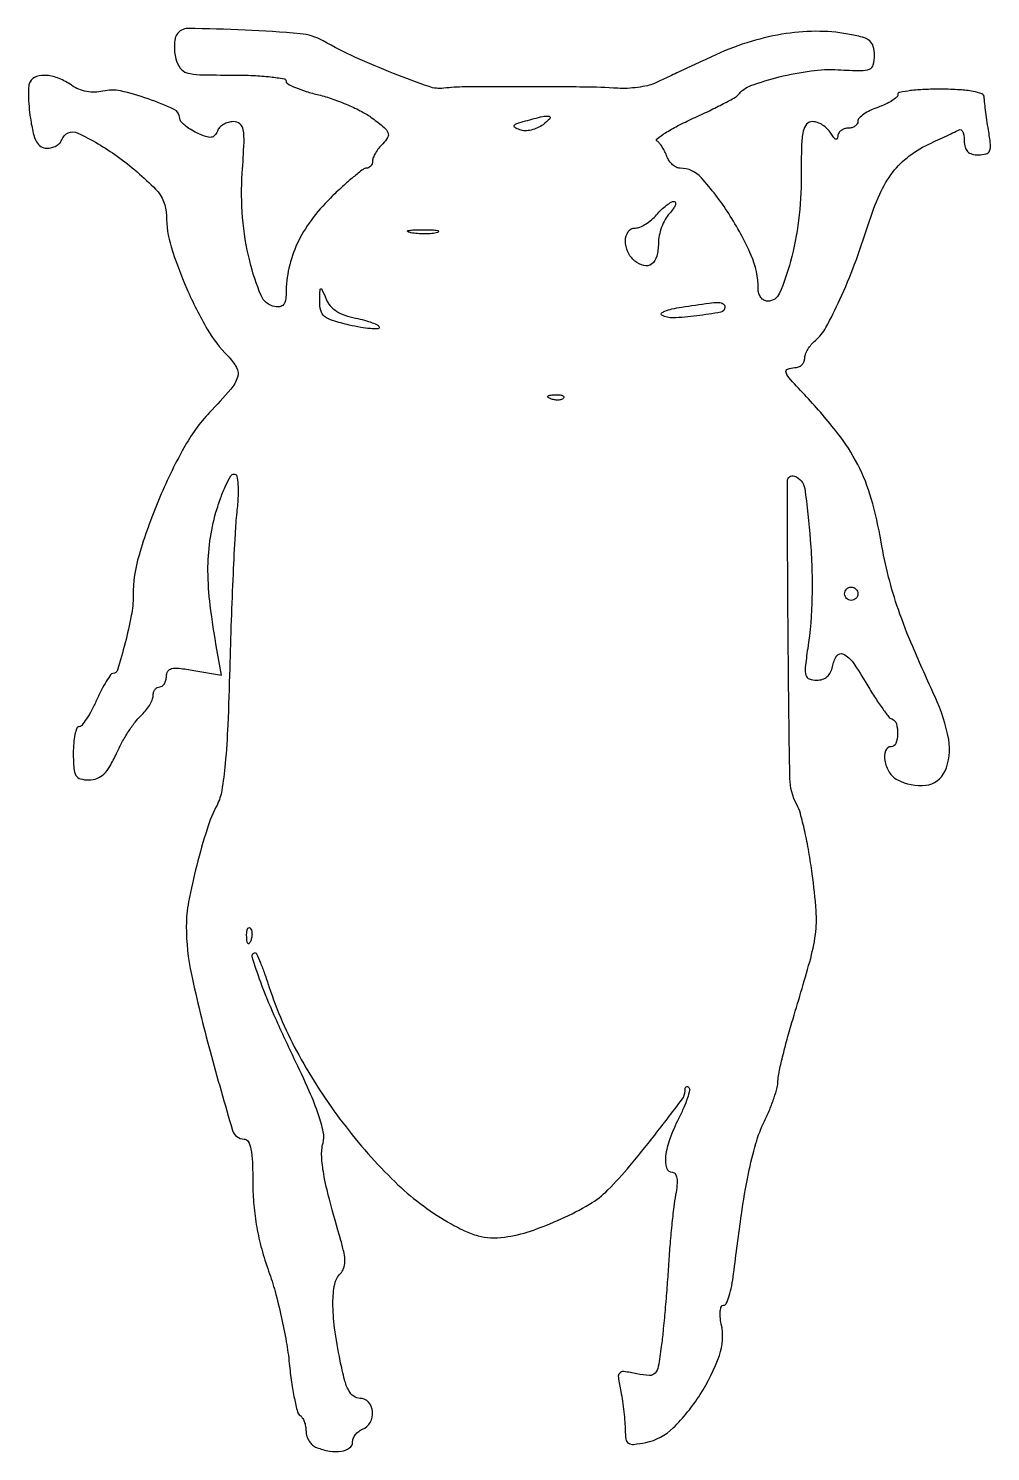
# Model space of a CAD drawing. Extents: x 0 to 145, y 0 to 214.
import ezdxf

# ---------------------------------------------------------------- set-up
doc = ezdxf.new("R2010")
doc.units = 0

msp = doc.modelspace()

# ---------------------------------------------------------------- linework, layer by layer
for points in [[(22.549841, 213.080644, 0.093865), (22.30861, 212.451979, 0.036236), (22.208664, 211.51948, 0.03429), (22.244722, 210.466218, 0.035798), (22.424909, 209.443165, 0.094417), (23.067104, 208.058202, 0.169435), (24.080736, 207.345739, 0.063849), (26.012324, 207.054893, 0.005482), (31.019052, 207, -0.010586), (34.07899, 206.935207, -0.017498), (36.655597, 206.735549, -0.011652), (38.695271, 206.457202, -0.368394), (39, 206.099741, 0.277236), (39.247722, 205.687308, 0.022181), (40.443029, 205.117755, 0.024975), (42.02992, 204.537831, 0.016247), (43.91244, 204.021005, -0.025147), (46.022218, 203.40122, -0.018287), (48.300977, 202.510597, -0.018555), (50.405634, 201.503625, -0.038085), (51.953819, 200.534071, -0.013465), (53.743269, 199.137917, -0.123163), (54.325267, 198.350028, -0.23585), (54.272978, 197.626169, -0.062595), (53.541378, 196.684236, 0.031348), (52.951501, 196.015363, 0.031777), (52.45278, 195.280905, 0.0335), (52.104572, 194.58858, 0.100091), (52, 194.071429, -0.081488), (51.932861, 193.662205, -0.091992), (51.739091, 193.314732, -0.100691), (51.450568, 193.082403, -0.119874), (51.111801, 193, 0.165181), (50.575051, 192.817704, 0.008788), (49.143576, 191.678036, 0.013023), (47.472175, 190.223864, 0.009056), (45.658721, 188.499698, 0.039308), (42.760774, 185.154938, 0.050172), (40.681822, 181.64796, 0.053331), (39.434151, 177.984983, 0.054887), (39.005577, 174.176676, -0.04408), (38.910001, 173.12351, -0.132143), (38.603962, 172.475749, -0.174755), (38.076077, 172.173049, -0.091475), (37.308824, 172.179042, -0.25109), (35.233712, 173.864883, -0.039366), (33.529699, 179.044436, -0.038977), (32.468974, 185.566288, -0.037662), (32.415325, 192.25, 0.005157), (32.679806, 196.889132, 0.054504), (32.561958, 198.779396, 0.181291), (32.049522, 199.654281, 0.172238), (31.075687, 200, 0.070736), (30.322878, 199.892962, 0.063497), (29.599337, 199.579091, 0.066825), (29.013077, 199.115029, 0.100679), (28.66413, 198.567119, -0.092221), (28.258853, 197.906583, -0.191297), (27.725239, 197.643188, -0.108509), (26.927238, 197.752131, -0.020648), (25.564943, 198.317119, -0.02988), (24.588161, 198.84337, -0.03801), (23.761079, 199.446279, -0.041819), (23.175712, 200.036433, -0.173249), (23.004054, 200.5, 0.28758), (22.148069, 201.83077, 0.025033), (18.255093, 203.42688, 0.03025), (14.107981, 204.612927, 0.116518), (11.446352, 204.575891, -0.056497), (10.249392, 204.415713, -0.052053), (9.012345, 204.519692, -0.051712), (7.815633, 204.878372, -0.054173), (6.737919, 205.471015, 0.055224), (4.870327, 206.492929, 0.076709), (3.019501, 206.940417, 0.098729), (1.482659, 206.766459, 0.178792), (0.498185, 205.997063, 0.123679), (0.294196, 205.354652, 0.01782), (0.258514, 203.967726, 0.01931), (0.339877, 202.292426, 0.015428), (0.552711, 200.497063, 0.018595), (0.969482, 198.282709, 0.070195), (1.469804, 196.967011, 0.126335), (2.135375, 196.259531, 0.142088), (3.03021, 196, 0.064468), (3.75095, 196.093318, 0.063752), (4.427094, 196.367188, 0.069455), (4.958622, 196.771987, 0.114741), (5.253513, 197.25, -0.447525), (7.663483, 198.282956, -0.047321), (13.610621, 194.788608, -0.041985), (19.376589, 189.835406, -0.196771), (21, 185.870006, 0.075921), (21.714234, 181.193342, 0.027382), (24.076868, 174.875381, 0.027637), (27.156183, 168.781154, 0.065662), (30.240925, 164.759075, -0.070338), (31.554301, 163.013197, -0.206877), (31.696078, 161.548763, -0.101148), (30.689504, 159.762248, -0.011015), (27.500088, 156.246253, 0.063836), (23.631433, 150.954352, 0.027098), (19.805961, 143.026586, 0.026903), (16.887568, 134.818383, 0.072078), (16, 128.693353, -0.04667), (15.721559, 125.716748, -0.017263), (14.797119, 121.603363, -0.00859), (13.658139, 117.531828, -0.331624), (12.94447, 117, 0.246396), (12.613017, 116.826106, 0.013978), (11.962109, 115.825, 0.018787), (11.237635, 114.532797, 0.012446), (10.5, 113, -0.016465), (9.747306, 111.467552, -0.023993), (8.976966, 110.175, -0.021267), (8.272956, 109.205296, -0.228955), (7.848126, 109, 0.31597), (7.518131, 108.768334, 0.034435), (7.249137, 107.825, 0.032273), (7.061274, 106.533177, 0.019975), (7, 105, 0.016413), (7.074753, 102.72336, 0.116823), (7.396758, 101.675872, 0.198694), (8.073827, 101.163626, 0.06394), (9.348126, 101, 0.091214), (10.564399, 101.223745, 0.10054), (11.574973, 101.863334, 0.070922), (12.500669, 103.045001, 0.024827), (13.486635, 104.970362, -0.020071), (14.308692, 106.613978, -0.017376), (15.297906, 108.269288, -0.017725), (16.300023, 109.706618, -0.04777), (17.138509, 110.625349, 0.035779), (17.850832, 111.369266, 0.03532), (18.453187, 112.210214, 0.037532), (18.871237, 113.021252, 0.100563), (19, 113.654988, -0.072708), (19.075135, 114.168952, -0.087472), (19.29375, 114.604903, -0.100499), (19.618656, 114.896341, -0.133491), (20, 115, 0.15626), (20.381395, 115.122177, 0.097495), (20.70625, 115.466445, 0.07965), (20.925525, 115.980697, 0.061098), (21, 116.587898, -0.143518), (21.221168, 117.342549, -0.200118), (21.792887, 117.738401, -0.081854), (22.92632, 117.791983, -0.012817), (25.149197, 117.474793), (29.298393, 116.773791), (28.600977, 120.636896, -0.013932), (27.595062, 127.259176, -0.029047), (27.257209, 132.465133, -0.035478), (27.544761, 136.938274, -0.037289), (28.462258, 141.25, -0.01542), (29.180351, 143.45343, -0.023531), (29.950266, 145.310937, -0.020127), (30.683541, 146.718626, -0.268785), (31.169145, 147, -0.34363), (31.578838, 146.680736, -0.043545), (31.769378, 145.498586, -0.031908), (31.785469, 143.706372, -0.012636), (31.588327, 141.25, 0.012645), (31.325259, 137.971435, 0.002395), (31.025557, 131.980991, 0.002557), (30.744766, 124.979839, 0.002344), (30.526368, 117.770396, -0.004222), (30.236911, 109.270513, -0.012549), (29.843227, 103.454078, -0.016289), (29.333628, 99.406818, -0.080025), (28.616897, 97.226053, 0.042565), (27.120668, 93.608432, 0.014755), (25.5715, 88.171635, 0.014535), (24.351778, 82.691688, 0.047521), (24, 78.998737, 0.052987), (24.769246, 71.760358, 0.013256), (27.577937, 60.196021, 0.00577), (30.955498, 48.284974, 0.332207), (32.676059, 47, -0.27682), (33.295279, 46.628725, -0.073492), (33.70007, 45.498242, -0.039024), (33.934941, 43.535812, -0.010277), (34, 40.370986, 0.022162), (34.147659, 37.041301, 0.022285), (34.589471, 33.743959, 0.02192), (35.332102, 30.447647, 0.019931), (36.380444, 27.120986, -0.019846), (37.345109, 24.061669, -0.011456), (38.273556, 20.314066, -0.011436), (39.034297, 16.503958, -0.01877), (39.482332, 13.246046, 0.010726), (39.823976, 10.426463, 0.015618), (40.255673, 7.959892, 0.01108), (40.716299, 5.962536, 0.1945), (41.101888, 5.437029, -0.115599), (41.446524, 5.093528, -0.049362), (41.73618, 4.50628, -0.045285), (41.93351, 3.790699, -0.044671), (42, 3.047972, 0.078719), (42.118255, 2.301498, 0.06528), (42.46465, 1.57441, 0.06669), (42.977062, 0.97603, 0.091012), (43.581787, 0.606989, 0.051455), (45.542026, 0.077984, 0.076356), (47.317525, 0.063155, 0.112415), (48.543302, 0.535708, 0.249744), (49, 1.393011, -0.096313), (49.111903, 1.968559, -0.06686), (49.440625, 2.545909, -0.064359), (49.926569, 3.037471, -0.074185), (50.5, 3.361626, 0.178542), (51.656567, 4.375541, 0.144887), (52.002426, 5.999039, 0.161632), (51.401574, 7.426678, 0.216264), (50.138052, 8, -0.156681), (49.169473, 8.311155, -0.116076), (48.424757, 9.163672, -0.058895), (47.797214, 10.785288, -0.013348), (47.138052, 13.666781, -0.015567), (46.307814, 18.590159, -0.034605), (46.054306, 22.382614, -0.046158), (46.317846, 25.157553, -0.150741), (47.16997, 26.76997, 0.109046), (47.659506, 27.53681, 0.08393), (47.841154, 28.51579, 0.055408), (47.715252, 29.84114, 0.018883), (47.249143, 31.71997, -0.004865), (45.522012, 37.931388, -0.019997), (44.664036, 41.741554, -0.03329), (44.360228, 44.373071, -0.073705), (44.558975, 46.378952, 0.11337), (44.592903, 48.064274, 0.030846), (43.884598, 50.65051, 0.022273), (42.494278, 54.197869, 0.007805), (40.193044, 59.167256, -0.007658), (37.228938, 65.563126, -0.016501), (35.187045, 70.592529, -0.013277), (33.906894, 74.377914, -0.504935), (34.365844, 75, -0.299928), (34.572691, 74.863656, -0.004786), (35.139881, 73.505735, -0.010778), (35.766662, 71.863188, -0.006717), (36.433618, 69.913141, 0.047078), (40.901583, 59.638938, 0.036336), (47.568478, 49.394604, 0.037146), (55.385748, 40.550141, 0.061686), (63.300887, 34.539302, 0.020118), (65.843328, 33.196064, 0.045969), (67.875769, 32.445059, 0.05519), (69.766429, 32.155822, 0.043745), (71.832599, 32.250721, 0.047796), (75.753672, 33.164066, 0.025693), (80.377088, 34.987946, 0.025481), (84.65595, 37.205081, 0.065904), (87.395344, 39.333939, 0.020067), (90.693362, 42.957412, 0.009344), (94.687949, 47.90125, 0.003876), (98.571235, 52.976116, 0.162767), (99, 54.258335, -0.053068), (99.039742, 54.631718, -0.159655), (99.167367, 54.850185, -0.258252), (99.353576, 54.891822, -0.125636), (99.569761, 54.763572, -0.259735), (99.690645, 54.338642, -0.020608), (99.364163, 53.169415, -0.023808), (98.821541, 51.732664, -0.015758), (98.069761, 50.136743, 0.030149), (96.714777, 47.031639, 0.058549), (96.087626, 44.403161, 0.101503), (96.236816, 42.653415, 0.33234), (97.111291, 42, -0.256197), (97.539729, 41.76505, -0.107778), (97.774272, 41.128175, -0.059201), (97.795222, 40.073898, -0.021766), (97.584286, 38.597591, 0.016355), (97.308521, 36.80617, 0.004785), (97.001307, 34.036284, 0.004801), (96.715131, 30.910196, 0.005131), (96.496006, 27.847591, -0.003719), (96.279022, 24.689729, -0.002936), (95.998726, 21.275555, -0.002968), (95.700996, 18.108053, -0.007354), (95.435032, 15.792596, -0.010243), (94.979431, 12.769017, -0.141453), (94.501801, 11.782978, -0.230799), (93.664087, 11.443501, -0.032201), (91.755771, 11.698846, 0.015811), (89.794998, 12.026907, 0.247322), (89.17687, 11.800743, 0.223732), (88.977866, 11.145634, 0.013024), (89.34375, 9.03125, -0.012226), (89.595129, 7.592252, -0.008866), (89.807227, 5.979492, -0.008965), (89.954053, 4.440226, -0.019295), (90, 3.25, 0.036909), (90.103932, 1.843974, 0.223242), (90.498204, 1.251088, 0.167601), (91.288364, 1.080564, 0.01946), (93.102548, 1.37051, 0.145775), (97.209854, 3.545005, 0.056674), (101.299676, 8.590619, 0.056611), (104.164989, 14.449917, 0.140393), (104.461844, 19.173724, -0.030538), (104.292162, 20.258619, -0.052759), (104.302499, 21.170956, -0.07613), (104.473765, 21.792891, -0.295723), (104.793315, 22, 0.294495), (105.196376, 22.259943, 0.028654), (105.634016, 23.395312, 0.029104), (106.029753, 24.929613, 0.01857), (106.318107, 26.75, -0.005209), (107.482142, 35.627458, -0.01463), (108.542656, 41.803578, -0.020699), (109.650244, 46.315819, -0.042781), (110.954184, 49.701694, 0.015415), (111.736236, 51.442224, 0.016256), (112.394786, 53.197393, 0.016088), (112.862986, 54.74226, 0.067641), (112.985513, 55.701694, -0.053481), (113.092181, 56.777776, -0.006984), (113.594503, 59.027998, -0.008061), (114.272937, 61.688038, -0.006665), (115.079016, 64.5, 0.00392), (117.761242, 73.666542, 0.035349), (118.616457, 77.756005, 0.052954), (118.721909, 81.308129, 0.014412), (118.132766, 86.900903, 0.010051), (117.622548, 90.190461, 0.011404), (116.998564, 93.320325, 0.010663), (116.353081, 95.947552, 0.060197), (115.815254, 97.284411, -0.122224), (114.769284, 101.224254, -0.002193), (114.508472, 123.193502, -0.001146), (114.390438, 145.917326, -0.512025), (115.44548, 146.682148, -0.284672), (116.997729, 144.827762, -0.016286), (117.84866, 137.101832, -0.024004), (118.099177, 128.503904, -0.032369), (117.449542, 120.75, 0.009069), (117.075966, 117.896196, 0.097583), (117.17158, 116.740215, 0.24375), (117.690507, 116.189017, 0.084543), (118.800397, 116, 0.07709), (119.68732, 116.137563, 0.100529), (120.403183, 116.536236, 0.100423), (120.907306, 117.182983, 0.076779), (121.180449, 118.039611, -0.1106), (121.818681, 119.657638, -0.378757), (122.825948, 119.915541, -0.123667), (124.27459, 118.64614, -0.019023), (126.346713, 115.392769, 0.009913), (127.507804, 113.494323, 0.013641), (128.63038, 111.839334, 0.010275), (129.620859, 110.519635, 0.138462), (130.103717, 110.166667, -0.23818), (130.784121, 109.432035, -0.076231), (130.97867, 107.911784, -0.082923), (130.704689, 106.489889, -0.313443), (130, 106, 0.320296), (129.158572, 105.39937, 0.129952), (129.050952, 103.916643, 0.092174), (129.728974, 102.167668, 0.132197), (130.934259, 101.035184, 0.151293), (135.224957, 100.205153, 0.264556), (138.072326, 102.265906, 0.154502), (138.656263, 107.089475, 0.061763), (136.606488, 113.5, -0.006871), (133.241883, 121.052407, -0.017753), (131.085449, 126.614458, -0.022263), (129.62327, 131.51714, -0.018642), (128.501998, 136.828759, 0.0274), (127.008861, 143.336099, 0.049106), (124.984604, 148.426779, 0.047011), (121.940942, 153.169513, 0.022969), (117.25, 158.622263, -0.006021), (114.859097, 161.218105, -0.088226), (114.204983, 162.270095, -0.415955), (114.433204, 162.797958, -0.093861), (115.5, 163, 0.090674), (116.072657, 163.104712, 0.09558), (116.559375, 163.404657, 0.099644), (116.885048, 163.85199, 0.108083), (117, 164.377555, -0.091114), (117.114588, 165.00115, -0.042871), (117.471608, 165.741853, -0.040581), (117.991183, 166.475908, -0.045282), (118.605473, 167.087535, 0.09567), (120.203, 169.033775, 0.017142), (122.30744, 173.257171, 0.017517), (124.50338, 178.554703, 0.01341), (126.541952, 184.484754, -0.02882), (128.284254, 189.086765, -0.059063), (130.256258, 192.395051, -0.068315), (132.735533, 194.842097, -0.05288), (136, 196.784638, 0.000888), (137.395105, 197.429352, 0.001099), (138.692188, 198.035035, 0.0009), (139.779722, 198.548175, 0.008179), (140.25, 198.780601, -0.291169), (140.53429, 198.754576, -0.12483), (140.779687, 198.441281, -0.06953), (140.946503, 197.855097, -0.034617), (141, 197.083333, 0.066736), (141.126597, 196.13907, 0.133312), (141.505701, 195.494426, 0.130993), (142.164096, 195.123009, 0.063365), (143.130842, 195, 0.064386), (144.27678, 195.148179, 0.236933), (144.808927, 195.617245, 0.123473), (144.940483, 196.56916, 0.013861), (144.641848, 198.75, -0.004261), (144.403742, 200.270982, -0.004766), (144.200855, 201.740079, -0.0044), (144.051045, 202.994082, -0.025165), (144.011006, 203.663036, 0.309792), (143.651836, 204.176608, 0.043902), (142.342396, 204.54172, 0.031949), (140.327332, 204.785311, 0.012188), (137.5, 204.875959, 0.012498), (135.007956, 204.832794, 0.020616), (132.909375, 204.65707, 0.015813), (131.281058, 204.400323, 0.360159), (131, 204.060749, -0.218308), (130.816919, 203.661416, -0.035989), (130.11875, 203.142567, -0.033881), (129.149001, 202.613517, -0.024069), (128, 202.149845, 0.029269), (126.851324, 201.672363, 0.039463), (125.88125, 201.102214, 0.044284), (125.196029, 200.526524, 0.198429), (125, 200.05202, -0.141232), (124.884376, 199.650844, -0.099817), (124.559375, 199.309031, -0.084823), (124.073334, 199.078793, -0.068393), (123.5, 199, 0.081566), (122.924778, 198.905534, 0.090078), (122.431692, 198.632812, 0.098016), (122.096294, 198.226849, 0.118239), (121.969591, 197.75, -0.145621), (121.867022, 197.433647, -0.368599), (121.650547, 197.375652, -0.121624), (121.318642, 197.64769, -0.02869), (120.919901, 198.25, 0.065308), (120.402714, 198.919362, 0.053358), (119.696184, 199.485938, 0.055174), (118.916924, 199.871104, 0.087426), (118.185386, 200, 0.215394), (117.297765, 199.599019, 0.130219), (116.773087, 198.548497, 0.045417), (116.527532, 196.393393, 0.005869), (116.476723, 191.75, -0.030675), (116.076966, 185.154294, -0.035409), (114.871157, 178.972993, -0.034877), (113.214586, 174.18616, -0.300566), (111.419633, 173, -0.13109), (110.878255, 173.14442, -0.10063), (110.417017, 173.550568, -0.088286), (110.106774, 174.158123, -0.074138), (110, 174.874273, 0.103646), (108.948784, 179.890981, 0.040378), (105.573107, 186.16189, 0.037695), (101.472474, 191.557239, 0.214594), (98.265667, 193, -0.115079), (97.709635, 193.129693, -0.066848), (97.137792, 193.514062, -0.061248), (96.637483, 194.080872, -0.061918), (96.291557, 194.75, 0.027966), (95.9828, 195.461596, 0.025968), (95.589626, 196.152735, 0.026895), (95.174973, 196.729979, 0.074667), (94.808695, 197.067822, -0.512848), (94.79873, 197.435826, -0.02159), (96.057554, 198.309936, -0.021952), (97.891732, 199.35982, -0.011814), (100.235754, 200.498929, 0.005304), (102.672055, 201.643922, 0.007582), (104.806753, 202.715175, 0.004511), (106.574001, 203.656204, 0.106547), (107, 204.022813, -0.145169), (108.886284, 205.411399, -0.02499), (113.180978, 206.722441, -0.028127), (117.953609, 207.64069, -0.04725), (122.02874, 207.801358, 0.007834), (125.470618, 207.665824, 0.101123), (126.729478, 207.892129, 0.237819), (127.315012, 208.553835, 0.064448), (127.5, 209.983037, 0.066932), (127.320532, 211.317695, 0.158782), (126.775836, 212.144984, 0.10448), (125.676213, 212.697197, 0.020415), (123.5, 213.17554, 0.046139), (118.665724, 213.579311, 0.039072), (113.555575, 213.133671, 0.036914), (108.291906, 211.85178, 0.031878), (103, 209.760096, -0.00057), (100.356601, 208.518834, -0.000624), (97.789009, 207.320643, -0.000582), (95.590116, 206.300962, -0.003125), (94.388116, 205.754358, -0.049819), (93.33989, 205.40584, -0.022), (91.901339, 205.147875, -0.021515), (90.340112, 205.006321, -0.027049), (88.888116, 205.01603, 0.012471), (83.758241, 205.19992, 0.002694), (74.880008, 205.248778, 0.001863), (65.875387, 205.216257, 0.027607), (62.725657, 205.019022, -0.113567), (60.50358, 205.260904, -0.009885), (55.138423, 207.245903, -0.013977), (49.441202, 209.66866, -0.020613), (44.599126, 212.135932, 0.105873), (41.120334, 213.217834, 0.011935), (32.826708, 213.771744, 0.00748), (24.243978, 214.010915, 0.263379)], [(77.652801, 199.53688, -0.058184), (76.823624, 199.048668, -0.050273), (75.862706, 198.735087, -0.052848), (74.92075, 198.631642, -0.092951), (74.152801, 198.772644, -0.037995), (73.397396, 199.130962, -0.428271), (73.325833, 199.420068, -0.173201), (73.696212, 199.70822, -0.01163), (75, 200.10428, -0.007915), (77.598118, 200.783844, -0.113157), (78.548806, 200.797766, -0.586709), (78.660357, 200.435748, -0.040059)], [(96.654988, 186.171259, 0.058498), (96.020957, 185.280703, 0.036295), (95.486153, 184.112365, 0.036053), (95.120987, 182.864316, 0.053192), (95, 181.730276, -0.063225), (94.748805, 179.751695, -0.168634), (93.971971, 178.58312, -0.227391), (92.819777, 178.346191, -0.11256), (91.456195, 179.036355, -0.112781), (90.405303, 180.408858, -0.110355), (90.043882, 182.112691, -0.150234), (90.473432, 183.458138, -0.245651), (91.509787, 184, 0.099096), (92.209783, 184.140109, 0.040121), (93.079108, 184.5875, 0.037683), (93.965257, 185.234719, 0.039157), (94.732028, 186, -0.02472), (95.456087, 186.765585, -0.029121), (96.215443, 187.4125, -0.030089), (96.907926, 187.873379, -0.132534), (97.377228, 188, -0.352855), (97.580193, 187.836396, -0.148597), (97.549828, 187.462807, -0.06336), (97.226196, 186.874166, -0.026588)], [(61.761659, 183.31292, -0.041951), (60.934218, 183.169017, -0.020826), (59.869594, 183.119272, -0.020511), (58.754739, 183.159391, -0.028254), (57.761659, 183.292739, -0.082665), (57.319562, 183.45659, -0.67161), (57.339362, 183.605813, -0.053901), (58.071102, 183.715166, -0.008901), (59.5, 183.747817, -0.009782), (60.938425, 183.726931, -0.038992), (61.814362, 183.62839, -0.417468), (61.916221, 183.476221, -0.285845)], [(49.44736, 170.443897, -0.018004), (50.80877, 170.137387, -0.027773), (51.956412, 169.765985, -0.026461), (52.809844, 169.383406, -0.281194), (53, 169.072019, -0.410232), (52.777725, 168.846697, -0.022186), (51.678125, 168.880521, -0.024222), (50.225753, 169.060878, -0.014), (48.5, 169.41067, -0.016647), (46.003226, 170.078261, -0.095934), (44.799658, 170.713819, -0.159555), (44.227297, 171.592737, -0.071598), (44.063386, 172.97736, -0.002465), (44.115172, 174.700032, -0.310067), (44.237196, 174.86519, -0.396246), (44.401768, 174.791423, -0.003), (45.010747, 173.305188, 0.085003), (45.622356, 172.313154, 0.069089), (46.570187, 171.497213, 0.058967), (47.849914, 170.87112, 0.037958)], [(105, 172.105035, -0.359784), (104.379387, 171.354199, -0.015942), (100.797542, 170.785501, -0.020654), (97.188697, 170.480642, -0.145811), (95.5, 170.90574, -0.49676), (95.468707, 171.182712, -0.09529), (95.96875, 171.504064, -0.04048), (97.031429, 171.8331, -0.017122), (98.5, 172.108095, -0.002393), (102.629147, 172.71562, -0.035457), (104.087932, 172.818508, -0.154655), (104.736905, 172.612518, -0.243807)], [(80.729167, 158.395833, -0.126455), (80.402231, 158.202593, -0.060344), (79.916927, 158.123424, -0.05415), (79.359369, 158.160852, -0.051402), (78.8125, 158.316886, -0.054073), (78.395823, 158.538436, -0.470617), (78.37858, 158.720685, -0.168741), (78.670344, 158.862007, -0.018894), (79.416667, 158.921053, -0.028489), (80.112848, 158.910055, -0.077125), (80.592839, 158.799335, -0.208169), (80.77538, 158.614691, -0.296942)], [(125, 129, -0.099038), (124.923658, 128.618362, -0.097945), (124.70625, 128.29375, -0.097945), (124.381638, 128.076342, -0.099038), (124, 128, -0.099038), (123.618362, 128.076342, -0.097945), (123.29375, 128.29375, -0.097945), (123.076342, 128.618362, -0.099038), (123, 129, -0.099038), (123.076342, 129.381638, -0.097945), (123.29375, 129.70625, -0.097945), (123.618362, 129.923658, -0.099038), (124, 130, -0.099038), (124.381638, 129.923658, -0.097945), (124.70625, 129.70625, -0.097945), (124.923658, 129.381638, -0.099038)], [(33.683114, 76.8125, -0.054073), (33.461564, 76.395823, -0.470617), (33.279315, 76.37858, -0.168741), (33.137993, 76.670344, -0.018894), (33.078947, 77.416667, -0.028489), (33.089945, 78.112848, -0.077125), (33.200665, 78.592839, -0.208169), (33.385309, 78.77538, -0.296942), (33.604167, 78.729167, -0.126455), (33.797407, 78.402231, -0.060344), (33.876576, 77.916927, -0.05415), (33.839148, 77.359369, -0.051402)]]:
    msp.add_lwpolyline(points, format="xyb", close=True)

doc.saveas('drawing.dxf')
